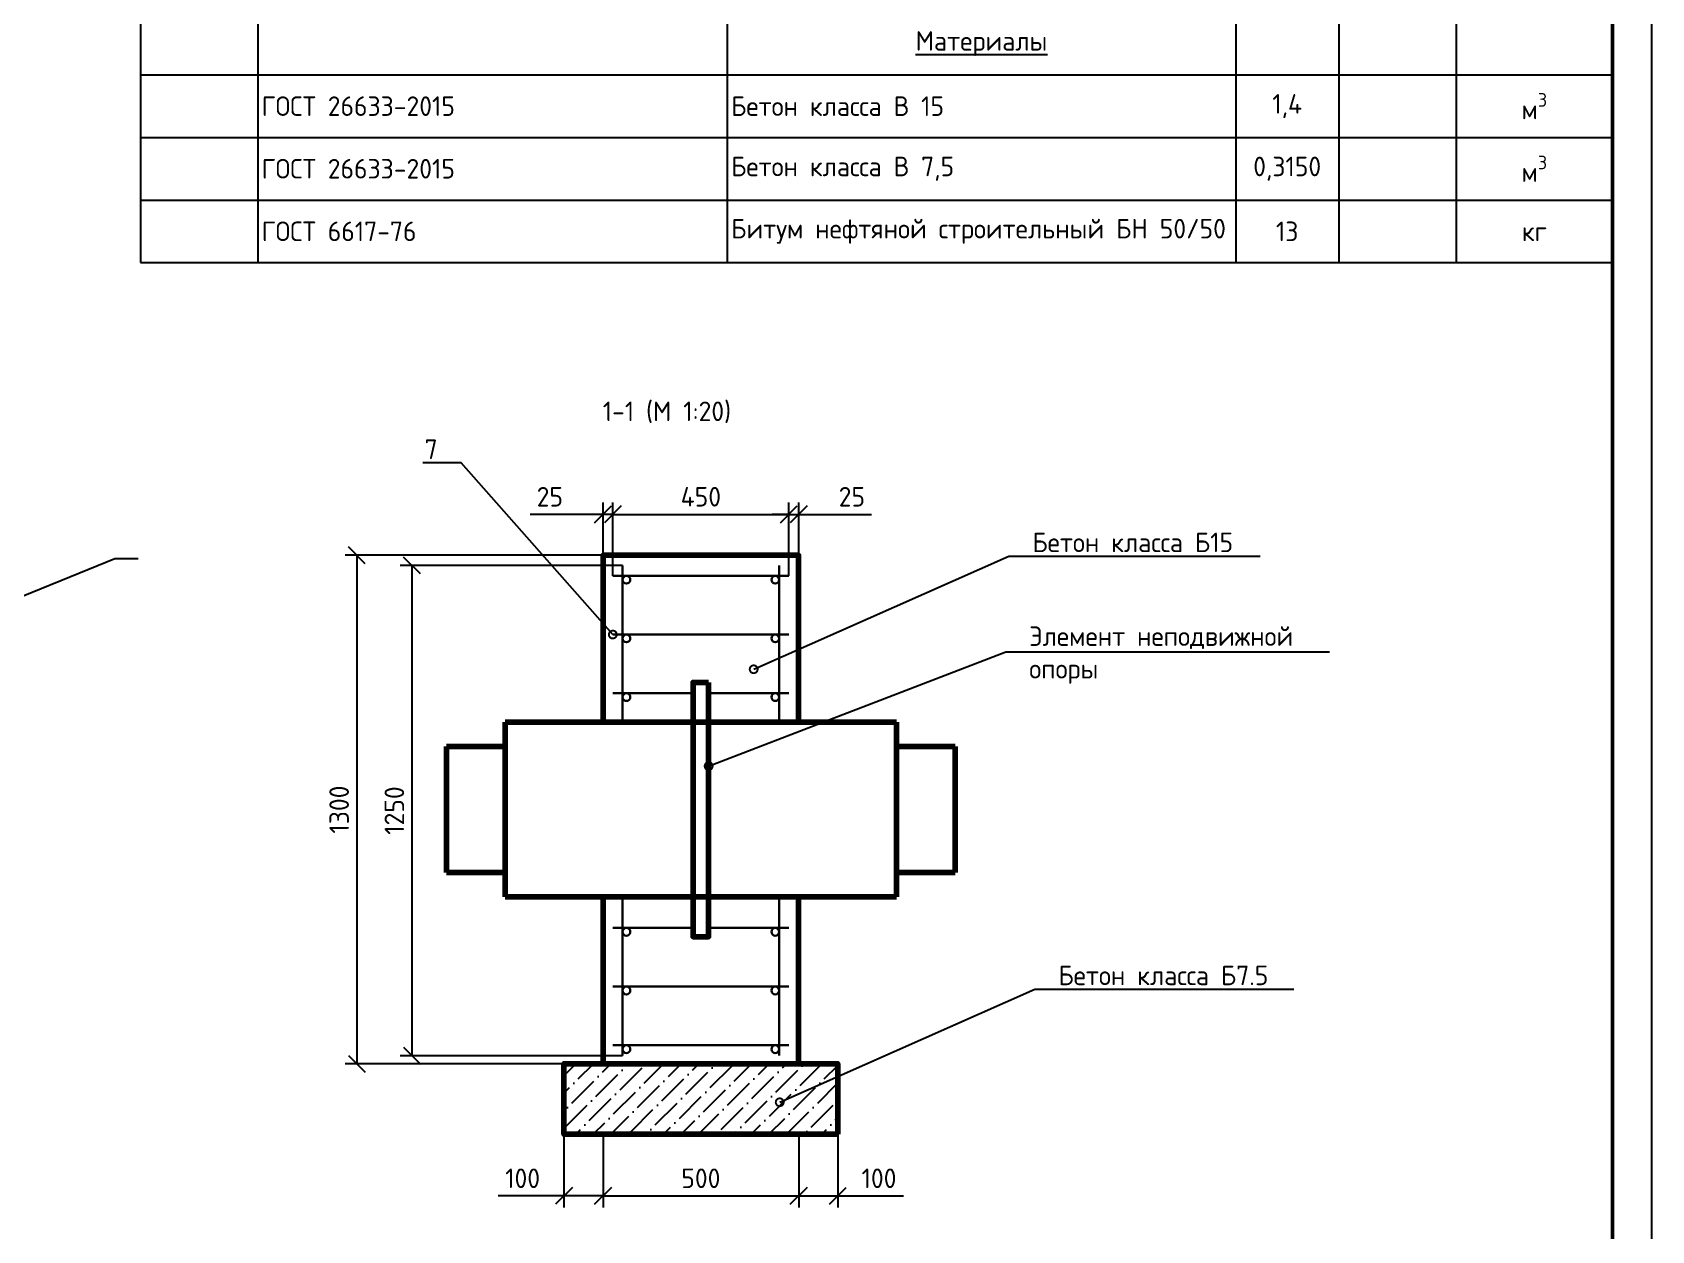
# Model space of a CAD drawing. Header units: metres. Extents: x 1563 to 4966, y -517 to 1463.
# Drawn here: x 2417.1 to 2624, y 898.9 to 1052 of the extents above; entities that cross this region are included whole.
import ezdxf
from ezdxf import colors
from ezdxf.entities.mleader import LeaderData, LeaderLine
from ezdxf.enums import TextEntityAlignment as Align
from ezdxf.math import Vec2, Vec3

# ---------------------------------------------------------------- set-up
doc = ezdxf.new("R2010")
doc.units = ezdxf.units.M
doc.layers.add('Форматы', color=7, linetype='Continuous')
doc.styles.add('GOST', font='GOST.shx', dxfattribs={"oblique": 15})
doc.styles.get("Standard").update_dxf_attribs({"font": 'GOST Common.ttf'})
doc.dimstyles.new('М 1 к 20', dxfattribs={"dimtxt": 3.5, "dimasz": 2.15, "dimexe": 1.5, "dimexo": 0, "dimgap": 1, "dimtad": 1, "dimdec": 0, "dimlfac": 20, "dimzin": 0, "dimdsep": 46, "dimtxsty": 'GOST', "dimblk": 'OBLIQUE', "dimcen": 5, "dimclrd": 256, "dimclre": 256, "dimclrt": 256, "dimazin": 2, "dimtm": 1e-09, "dimtfac": 1, "dimtdec": 0, "dimtmove": 0, "dimatfit": 3, "dimldrblk": 'NONE', "dimfxl": 1.25, "dimtolj": 1, "dimtzin": 0, "dimlwd": 25, "dimlwe": 25, "dimarcsym": 2})

# ---------------------------------------------------------------- blocks, each defined once
blk = doc.blocks.new('*T49')
at = {"color": 0, "lineweight": -2, "transparency": 16777216}
for p, q in [((0, -11), (188.15, -11)), ((0, -11), (0, -92.17)), ((15, -11), (15, -92.17)), ((75, -11), (75, -92.17)), ((140, -11), (140, -92.17)), ((153.15, -11), (153.15, -92.17)), ((168.15, -11), (168.15, -92.17)), ((188.15, -11), (188.15, -92.17)), ((0, -28.17), (188.15, -28.17)), ((0, -36.17), (188.15, -36.17)), ((0, -44.17), (188.15, -44.17)), ((0, -52.17), (188.15, -52.17)), ((0, -60.17), (188.15, -60.17)), ((0, -68.17), (188.15, -68.17)), ((0, -76.17), (188.15, -76.17)), ((0, -84.17), (188.15, -84.17)), ((0, -92.17), (188.15, -92.17))]:
    blk.add_line(p, q, dxfattribs=at)
at = {"layer": 'Defpoints', "color": 8, "linetype": 'ByBlock', "lineweight": 0, "transparency": 16777216}
for p, q in [((0, 0), (188.15, 0)), ((0, 0), (0, -11)), ((188.15, 0), (188.15, -11))]:
    blk.add_line(p, q, dxfattribs=at)
at = {"color": 7, "transparency": 16777216, "char_height": 2.5}
for s, insert, width, attachment_point in [('Спецификация материалов и изделий ', (94.07, -5.5), 185.1457, 5), ('Масса ед. кг.', (160.65, -19.58), 13, 5), ('Поз.', (7.5, -19.58), 12, 5), ('Обозначение', (45, -19.58), 57, 5), ('Наименование', (107.5, -19.58), 62, 5), ('Кол', (146.57, -19.58), 11.1457, 5), ('{\\T0.9;Примечание}', (178.15, -19.58), 17, 5), ('{\\LСтандартные изделия}', (107.5, -32.17), 61, 5), ('5', (7.5, -40.17), 14, 5), ('ГОСТ 10704-91/ГОСТ 10705-80', (17, -40.17), 56, 4), ('⌀ 10 А 400 L= 1250', (77, -40.17), 61, 4), ('18,00', (146.57, -40.17), 12.1457, 5), ('19.98', (160.65, -40.17), 14, 5), ('шт.', (178.15, -40.17), 19, 5), ('6', (7.5, -48.17), 14, 5), ('ТУ 2254-376-10480596-03', (17, -48.17), 56, 4), ('⌀ 10 А 400 L= 2650', (77, -48.17), 61, 4), ('18,00', (146.57, -48.17), 12.1457, 5), ('19.98', (160.65, -48.17), 14, 5), ('шт.', (178.15, -48.17), 19, 5), ('7', (7.5, -56.17), 14, 5), ('ТУ 5775-004-17045751-99', (17, -56.17), 56, 4), ('⌀ 10 А 400 L= 450', (77, -56.17), 61, 4), ('72,00', (146.57, -56.17), 12.1457, 5), ('79.92', (160.65, -56.17), 14, 5), ('шт.', (178.15, -56.17), 19, 5), ('{\\LМатериалы}', (107.5, -64.17), 61, 5), ('ГОСТ 26633-2015', (15.5, -72.17), 59, 4), ('Бетон класса В 15', (75.5, -72.17), 64, 4), ('1,4', (146.57, -72.17), 12.1457, 5)]:
    blk.add_mtext(s, dxfattribs=dict(at, insert=insert, width=width, attachment_point=attachment_point))
at = {"color": 0, "transparency": 16777216, "char_height": 2.5}
for s, insert, width, attachment_point in [('\\A1;м{\\H0.7x;\\S3^ ;}', (178.15, -72.17), 19, 5), ('Бетон класса В 7,5', (75.5, -80.17), 64, 4), ('0,3150', (146.57, -80.17), 12.1457, 5), ('\\A1;м{\\H0.7x;\\S3^ ;}', (178.15, -80.17), 19, 5), ('ГОСТ 26633-2015', (15.5, -80.17), 59, 4), ('ГОСТ 6617-76', (15.5, -88.17), 59, 4), ('\\A1;Битум нефтяной строительный БН {\\H1x;50/50 }', (75.5, -88.17), 64, 4), ('13', (146.57, -88.17), 12.1457, 5), ('кг', (178.15, -88.17), 19, 5)]:
    blk.add_mtext(s, dxfattribs=dict(at, insert=insert, width=width, attachment_point=attachment_point))
blk = doc.blocks.new('_Oblique')
at = {"color": 0, "linetype": 'ByBlock', "lineweight": -2}
blk.add_line((-0.5, -0.5), (0.5, 0.5), dxfattribs=at)
blk = doc.blocks.new('*D56')
at = {"lineweight": 25, "transparency": 16777216}
for p, q in [((2491.27, 982.55), (2491.27, 991.91)), ((2513.78, 982.55), (2513.78, 991.91)), ((2491.27, 990.41), (2513.78, 990.41))]:
    blk.add_line(p, q, dxfattribs=at)
at = {"layer": 'Defpoints', "color": 0, "lineweight": 50, "transparency": 16777216}
for p in [(2513.78, 990.41), (2491.27, 982.55), (2513.78, 982.55)]:
    blk.add_point(p, dxfattribs=at)
at = {"lineweight": 25, "transparency": 16777216, "xscale": 2.15, "yscale": 2.15, "zscale": 2.15, "rotation": 180}
blk.add_blockref('_Oblique', (2491.27, 990.41), dxfattribs=at)
at = {"lineweight": 25, "transparency": 16777216, "xscale": 2.15, "yscale": 2.15, "zscale": 2.15}
blk.add_blockref('_Oblique', (2513.78, 990.41), dxfattribs=at)
at = {"transparency": 16777216, "insert": (2502.53, 992.66), "char_height": 2.5, "attachment_point": 5}
blk.add_mtext('\\A1;450', dxfattribs=at)
blk = doc.blocks.new('_None')
blk = doc.blocks.new('*D57')
at = {"lineweight": 25, "transparency": 16777216}
for p, q in [((2513.78, 982.55), (2513.78, 991.91)), ((2515.03, 982.55), (2515.03, 991.91)), ((2513.78, 990.41), (2511.63, 990.41)), ((2513.78, 990.41), (2515.03, 990.41)), ((2515.03, 990.41), (2524.33, 990.41))]:
    blk.add_line(p, q, dxfattribs=at)
at = {"layer": 'Defpoints', "color": 0, "lineweight": 50, "transparency": 16777216}
for p in [(2515.03, 990.41), (2513.78, 982.55), (2515.03, 982.55)]:
    blk.add_point(p, dxfattribs=at)
at = {"lineweight": 25, "transparency": 16777216, "xscale": 2.15, "yscale": 2.15, "zscale": 2.15}
blk.add_blockref('_Oblique', (2513.78, 990.41), dxfattribs=at)
at = {"lineweight": 25, "transparency": 16777216, "xscale": 2.15, "yscale": 2.15, "zscale": 2.15, "rotation": 180}
blk.add_blockref('_Oblique', (2515.03, 990.41), dxfattribs=at)
at = {"transparency": 16777216, "insert": (2521.83, 992.66), "char_height": 2.5, "attachment_point": 5}
blk.add_mtext('\\A1;25', dxfattribs=at)
blk = doc.blocks.new('*D58')
at = {"lineweight": 25, "transparency": 16777216}
for p, q in [((2490.03, 982.55), (2490.03, 991.91)), ((2491.27, 982.55), (2491.27, 991.91)), ((2490.03, 990.41), (2480.73, 990.41)), ((2491.27, 990.41), (2490.03, 990.41)), ((2491.27, 990.41), (2493.42, 990.41))]:
    blk.add_line(p, q, dxfattribs=at)
at = {"layer": 'Defpoints', "color": 0, "lineweight": 50, "transparency": 16777216}
for p in [(2490.03, 990.41), (2490.03, 982.55), (2491.27, 982.55)]:
    blk.add_point(p, dxfattribs=at)
at = {"lineweight": 25, "transparency": 16777216, "xscale": 2.15, "yscale": 2.15, "zscale": 2.15}
blk.add_blockref('_Oblique', (2490.03, 990.41), dxfattribs=at)
at = {"lineweight": 25, "transparency": 16777216, "xscale": 2.15, "yscale": 2.15, "zscale": 2.15, "rotation": 180}
blk.add_blockref('_Oblique', (2491.27, 990.41), dxfattribs=at)
at = {"transparency": 16777216, "insert": (2483.23, 992.66), "char_height": 2.5, "attachment_point": 5}
blk.add_mtext('\\A1;25', dxfattribs=at)
blk = doc.blocks.new('*D59')
at = {"lineweight": 25, "transparency": 16777216}
for p, q in [((2490.03, 985.18), (2457.05, 985.18)), ((2458.55, 985.18), (2458.55, 920.18)), ((2490.03, 920.18), (2457.05, 920.18))]:
    blk.add_line(p, q, dxfattribs=at)
at = {"layer": 'Defpoints', "color": 0, "lineweight": 50, "transparency": 16777216}
for p in [(2490.03, 985.18), (2458.55, 920.18), (2490.03, 920.18)]:
    blk.add_point(p, dxfattribs=at)
at = {"lineweight": 25, "transparency": 16777216, "xscale": 2.15, "yscale": 2.15, "zscale": 2.15}
for p, rotation in [((2458.55, 985.18), 90), ((2458.55, 920.18), 270)]:
    blk.add_blockref('_Oblique', p, dxfattribs=dict(at, rotation=rotation))
at = {"transparency": 16777216, "insert": (2456.3, 952.68), "char_height": 2.5, "attachment_point": 5, "rotation": 90}
blk.add_mtext('\\A1;1300', dxfattribs=at)
blk = doc.blocks.new('*D60')
at = {"lineweight": 25, "transparency": 16777216}
for p, q in [((2492.52, 983.87), (2464.11, 983.87)), ((2465.61, 983.87), (2465.61, 921.22)), ((2492.52, 921.22), (2464.11, 921.22))]:
    blk.add_line(p, q, dxfattribs=at)
at = {"layer": 'Defpoints', "color": 0, "lineweight": 50, "transparency": 16777216}
for p in [(2492.52, 983.87), (2465.61, 921.22), (2492.52, 921.22)]:
    blk.add_point(p, dxfattribs=at)
at = {"lineweight": 25, "transparency": 16777216, "xscale": 2.15, "yscale": 2.15, "zscale": 2.15}
for p, rotation in [((2465.61, 983.87), 90), ((2465.61, 921.22), 270)]:
    blk.add_blockref('_Oblique', p, dxfattribs=dict(at, rotation=rotation))
at = {"transparency": 16777216, "insert": (2463.36, 952.55), "char_height": 2.5, "attachment_point": 5, "rotation": 90}
blk.add_mtext('\\A1;1250', dxfattribs=at)
blk = doc.blocks.new('*D53')
at = {"lineweight": 25, "transparency": 16777216}
for p, q in [((2490.03, 911.18), (2490.03, 901.8)), ((2515.03, 911.18), (2515.03, 901.8)), ((2490.03, 903.3), (2515.03, 903.3))]:
    blk.add_line(p, q, dxfattribs=at)
at = {"layer": 'Defpoints', "color": 0, "lineweight": 50, "transparency": 16777216}
for p in [(2490.03, 911.18), (2515.03, 911.18), (2515.03, 903.3)]:
    blk.add_point(p, dxfattribs=at)
at = {"lineweight": 25, "transparency": 16777216, "xscale": 2.15, "yscale": 2.15, "zscale": 2.15, "rotation": 180}
blk.add_blockref('_Oblique', (2490.03, 903.3), dxfattribs=at)
at = {"lineweight": 25, "transparency": 16777216, "xscale": 2.15, "yscale": 2.15, "zscale": 2.15}
blk.add_blockref('_Oblique', (2515.03, 903.3), dxfattribs=at)
at = {"transparency": 16777216, "insert": (2502.53, 905.55), "char_height": 2.5, "attachment_point": 5}
blk.add_mtext('\\A1;500', dxfattribs=at)
blk = doc.blocks.new('*D68')
at = {"lineweight": 25, "transparency": 16777216}
for p, q in [((2515.03, 911.18), (2515.03, 901.8)), ((2520.03, 911.18), (2520.03, 901.8)), ((2515.03, 903.3), (2520.03, 903.3)), ((2520.03, 903.3), (2528.43, 903.3))]:
    blk.add_line(p, q, dxfattribs=at)
at = {"layer": 'Defpoints', "color": 0, "lineweight": 50, "transparency": 16777216}
for p in [(2515.03, 911.18), (2520.03, 911.18), (2520.03, 903.3)]:
    blk.add_point(p, dxfattribs=at)
at = {"lineweight": 25, "transparency": 16777216, "xscale": 2.15, "yscale": 2.15, "zscale": 2.15, "rotation": 180}
blk.add_blockref('_Oblique', (2515.03, 903.3), dxfattribs=at)
at = {"lineweight": 25, "transparency": 16777216, "xscale": 2.15, "yscale": 2.15, "zscale": 2.15}
blk.add_blockref('_Oblique', (2520.03, 903.3), dxfattribs=at)
at = {"transparency": 16777216, "insert": (2525.3, 905.55), "char_height": 2.5, "attachment_point": 5}
blk.add_mtext('\\A1;100', dxfattribs=at)
blk = doc.blocks.new('*D69')
at = {"lineweight": 25, "transparency": 16777216}
for p, q in [((2485.03, 911.18), (2485.03, 901.8)), ((2490.03, 911.18), (2490.03, 901.8)), ((2485.03, 903.3), (2476.63, 903.3)), ((2490.03, 903.3), (2485.03, 903.3))]:
    blk.add_line(p, q, dxfattribs=at)
at = {"layer": 'Defpoints', "color": 0, "lineweight": 50, "transparency": 16777216}
for p in [(2485.03, 911.18), (2490.03, 911.18), (2485.03, 903.3)]:
    blk.add_point(p, dxfattribs=at)
at = {"lineweight": 25, "transparency": 16777216, "xscale": 2.15, "yscale": 2.15, "zscale": 2.15, "rotation": 180}
blk.add_blockref('_Oblique', (2485.03, 903.3), dxfattribs=at)
at = {"lineweight": 25, "transparency": 16777216, "xscale": 2.15, "yscale": 2.15, "zscale": 2.15}
blk.add_blockref('_Oblique', (2490.03, 903.3), dxfattribs=at)
at = {"transparency": 16777216, "insert": (2479.75, 905.55), "char_height": 2.5, "attachment_point": 5}
blk.add_mtext('\\A1;100', dxfattribs=at)
blk = doc.blocks.new('_DotSmall')
at = {"color": 0, "linetype": 'ByBlock', "const_width": 0.5}
blk.add_lwpolyline([(-0.0625, 0, 1), (0.0625, 0, 1)], format="xyb", close=True, dxfattribs=at)
blk = doc.blocks.new('*U319')
blk.add_lwpolyline([(0, 0), (420, 0), (420, -297), (0, -297)], close=True)
at = {"const_width": 0.5}
blk.add_lwpolyline([(20, -5), (415, -5), (415, -292), (20, -292)], close=True, dxfattribs=at)
blk.add_attdef('РАЗРАБОТАЛ', text='', height=2.5).set_placement((250.5, -264.22), align=Align.MIDDLE_LEFT)
at = {"flags": 8}
for tag, height, p in [('ДАТА', 2.5, (290.07, -264.4)), ('ЛИСТ', 3, (386.39, -271.92)), ('ЛИСТОВ', 3, (403.89, -271.92)), ('ФОРМАТ', 3, (380.97, -294.75))]:
    blk.add_attdef(tag, text='', height=height, dxfattribs=at).set_placement(p, align=Align.MIDDLE_CENTER)
blk.add_attdef('ПРОВЕРИЛ', (250.75, -270.73), '', height=2.5)
at = {"lineweight": 30, "flags": 104}
for tag, p in [('ТЕПЛОВЫЕ_СЕТИ', (330, -269.5)), ('ИМЯ_ЧЕРТЕЖА', (330, -284.5))]:
    blk.add_attdef(tag, text='', height=3, dxfattribs=at).set_placement(p, align=Align.MIDDLE_CENTER)

msp = doc.modelspace()

# ---------------------------------------------------------------- hatches: boundary and pattern name
h = msp.add_hatch()
h.set_pattern_fill('ANSI36', scale=0.5)
h.set_pattern_definition([(45, (692.5, -171.1598), (0.841899, 3.086963), [3.96875, -0.79375, 0, -0.79375])])
h.paths.add_polyline_path([(2520.0265, 911.1823), (2520.0265, 920.1823), (2485.0265, 920.1823), (2485.0265, 911.1823)])

# ---------------------------------------------------------------- linework, layer by layer
at = {"lineweight": 30}
for p, q in [((2492.5244, 982.5461), (2492.5244, 983.8685)), ((2512.5286, 982.5461), (2512.5286, 983.8685)), ((2491.2744, 982.5461), (2492.5244, 982.5461)), ((2492.5244, 982.5461), (2512.5286, 982.5461)), ((2492.5244, 963.846), (2492.5244, 982.5461)), ((2513.7786, 982.5461), (2512.5286, 982.5461)), ((2512.5286, 963.846), (2512.5286, 982.5461)), ((2491.2744, 975.0461), (2513.7786, 975.0461)), ((2491.2744, 967.5461), (2501.5265, 967.5461)), ((2503.5265, 967.5461), (2513.7786, 967.5461)), ((2492.5244, 922.5461), (2492.5244, 941.5186)), ((2512.5286, 922.5461), (2512.5286, 941.5186)), ((2491.2744, 937.5461), (2501.5265, 937.5461)), ((2503.5265, 937.5461), (2513.7786, 937.5461)), ((2491.2744, 930.0461), (2513.7786, 930.0461)), ((2491.2744, 922.5461), (2492.5244, 922.5461)), ((2491.2744, 922.5461), (2513.7786, 922.5461)), ((2492.5244, 922.5461), (2492.5244, 921.2236)), ((2513.7786, 922.5461), (2512.5286, 922.5461)), ((2512.5286, 922.5461), (2512.5286, 921.2236))]:
    msp.add_line(p, q, dxfattribs=at)
at = {"lineweight": 90}
for p, q in [((2482.5265, 963.846), (2477.5265, 963.846)), ((2477.5265, 963.846), (2477.5265, 941.5186)), ((2490.0265, 963.846), (2482.5265, 963.846)), ((2490.0265, 963.846), (2515.0265, 963.846)), ((2515.0265, 963.846), (2522.5265, 963.846)), ((2522.5265, 963.846), (2527.5265, 963.846)), ((2527.5265, 963.846), (2527.5265, 941.5186)), ((2470.0265, 960.721), (2470.0265, 944.6436)), ((2470.0265, 960.721), (2477.5265, 960.721)), ((2535.0265, 960.721), (2527.5265, 960.721)), ((2535.0265, 960.721), (2535.0265, 944.6436)), ((2470.0265, 944.6436), (2477.5265, 944.6436)), ((2535.0265, 944.6436), (2527.5265, 944.6436)), ((2477.5265, 941.5186), (2490.0265, 941.5186)), ((2490.0265, 941.5186), (2515.0265, 941.5186)), ((2527.5265, 941.5186), (2515.0265, 941.5186))]:
    msp.add_line(p, q, dxfattribs=at)
for points in [[(2515.0265, 963.846), (2515.0265, 985.1823), (2490.0265, 985.1823), (2490.0265, 963.846)], [(2490.0265, 941.5186), (2490.0265, 920.1823), (2515.0265, 920.1823), (2515.0265, 941.5186)]]:
    msp.add_lwpolyline(points, dxfattribs=at)
for points in [[(2503.5265, 968.9323), (2501.5265, 968.9323), (2501.5265, 936.4323), (2503.5265, 936.4323)], [(2520.0265, 911.1823), (2485.0265, 911.1823), (2485.0265, 920.1823), (2520.0265, 920.1823)]]:
    msp.add_lwpolyline(points, close=True, dxfattribs=at)
at = {"lineweight": 30}
for centre in [(2493.0185, 982.052), (2512.0346, 982.052), (2493.0185, 974.552), (2512.0346, 974.552), (2493.0185, 967.052), (2512.0346, 967.052), (2493.0185, 937.052), (2512.0346, 937.052), (2493.0185, 929.552), (2512.0346, 929.552), (2493.0185, 922.052), (2512.0346, 922.052)]:
    msp.add_circle(centre, 0.4941, dxfattribs=at)

# ---------------------------------------------------------------- block references
msp.add_blockref('*T49', (2430.8955, 1114.7546))

# ---------------------------------------------------------------- texts
at = {"insert": (2489.9903, 1004.8313), "char_height": 2.5, "attachment_point": 1, "bg_fill": 3, "box_fill_scale": 1.5, "bg_fill_color": 256, "bg_fill_transparency": 0}
msp.add_mtext_dynamic_manual_height_columns('1-1 (М 1:20)', width=32.903683, gutter_width=1, heights=[0], dxfattribs=at)

# ---------------------------------------------------------------- dimensions: what is measured, and where the dimension line sits
for base, p1, p2, picture, middle in [((2490.0265, 990.4066), (2491.2744, 982.5461), (2490.0265, 982.5461), '*D58', (2483.2265, 992.6566)), ((2513.7786, 990.4066), (2491.2744, 982.5461), (2513.7786, 982.5461), '*D56', (2502.5265, 992.6566)), ((2515.0265, 990.4066), (2513.7786, 982.5461), (2515.0265, 982.5461), '*D57', (2521.8265, 992.6566)), ((2485.0265, 903.299), (2490.0265, 911.1823), (2485.0265, 911.1823), '*D69', (2479.7515, 905.549)), ((2515.0265, 903.299), (2490.0265, 911.1823), (2515.0265, 911.1823), '*D53', (2502.5265, 905.549)), ((2520.0265, 903.299), (2515.0265, 911.1823), (2520.0265, 911.1823), '*D68', (2525.3015, 905.549))]:
    dim = msp.add_linear_dim(base=base, p1=p1, p2=p2, dimstyle='М 1 к 20', override={"dimtxt": 2.5, "dimtxsty": 'Standard'})
    dim.commit()
    dim.dimension.update_dxf_attribs({"geometry": picture, "text_midpoint": middle})
dim = msp.add_linear_dim(base=(2458.5521, 920.1823), p1=(2490.0265, 985.1823), p2=(2490.0265, 920.1823), angle=90, dimstyle='М 1 к 20', override={"dimtxt": 2.5, "dimtxsty": 'Standard'})
dim.commit()
dim.dimension.update_dxf_attribs({"geometry": '*D59', "text_midpoint": (2456.3021, 952.6823)})
dim = msp.add_linear_dim(base=(2465.6067, 921.2236), p1=(2492.5244, 983.8685), p2=(2492.5244, 921.2236), angle=90, text='1250', dimstyle='М 1 к 20', override={"dimtxt": 2.5, "dimtxsty": 'Standard'})
dim.commit()
dim.dimension.update_dxf_attribs({"geometry": '*D60', "text_midpoint": (2463.3567, 952.5461)})

# ---------------------------------------------------------------- leaders
ml = msp.add_multileader_mtext('Standard')
ml.set_content('7', color=256)
ml.set_leader_properties()
ml.set_arrow_properties(name='DOTSMALL')
ml.build(insert=Vec2(0, 0))
ml.multileader.update_dxf_attribs({"text_left_attachment_type": 5, "text_right_attachment_type": 5, "dogleg_length": 1, "arrow_head_size": 2})
ctx = ml.context
ctx.base_point, ctx.char_height, ctx.arrow_head_size, ctx.plane_origin = Vec3(2464.8913, 996.9868), 2.5, 2, Vec3(2494.5482, 1027.2236)
ctx.left_attachment, ctx.right_attachment, ctx.text_align_type = 5, 5, 2
notes = []
notes.append((ctx, [(1, (1, 1, 0), (2471.8913, 996.9868), (-1, 0), 1, [(0, [(2491.2744, 975.0461)], 0, [])])]))
ctx.mtext.insert, ctx.mtext.alignment, ctx.mtext.flow_direction = Vec3(2468.8913, 999.9868), 3, 5
ml = msp.add_multileader_mtext('Standard')
ml.set_content('', color=256)
ml.set_leader_properties()
ml.set_arrow_properties(name='DOTSMALL')
ml.build(insert=Vec2(0, 0))
ml.multileader.update_dxf_attribs({"text_left_attachment_type": 5, "text_right_attachment_type": 5, "dogleg_length": 1, "arrow_head_size": 2})
ctx = ml.context
ctx.base_point, ctx.char_height, ctx.arrow_head_size, ctx.plane_origin = Vec3(2428.6207, 984.7601), 2.5, 2, Vec3(2458.0276, 1014.9969)
ctx.left_attachment, ctx.right_attachment = 5, 5
notes.append((ctx, [(0, (1, 1, 0), (2427.6207, 984.7601), (1, 0), 1, [(0, [(2392.3817, 970.468)], 0, [])])]))
ctx.mtext.insert, ctx.mtext.flow_direction = Vec3(2430.6207, 987.7601), 5
ml = msp.add_multileader_mtext('Standard')
ml.set_content('Бетон класса Б15', color=256)
ml.set_leader_properties()
ml.set_arrow_properties(name='DOTSMALL')
ml.build(insert=Vec2(0, 0))
ml.multileader.update_dxf_attribs({"text_left_attachment_type": 6, "text_right_attachment_type": 6, "dogleg_length": 1, "arrow_head_size": 2})
ctx = ml.context
ctx.base_point, ctx.char_height, ctx.arrow_head_size, ctx.plane_origin = Vec3(2542.9002, 985.0782), 2.5, 2, Vec3(2423.6877, 1021.1021)
ctx.left_attachment, ctx.right_attachment = 6, 6
notes.append((ctx, [(1, (1, 1, 0), (2541.9002, 985.0782), (1, 0), 1, [(0, [(2509.2809, 970.6086)], 0, [])])]))
ctx.mtext.insert, ctx.mtext.width, ctx.mtext.flow_direction = Vec3(2544.9002, 988.0782), 37.991412, 5
ml = msp.add_multileader_mtext('Standard')
ml.set_content('Элемент неподвижной опоры', color=256)
ml.set_leader_properties()
ml.set_arrow_properties(name='DOTSMALL')
ml.build(insert=Vec2(0, 0))
ml.multileader.update_dxf_attribs({"text_left_attachment_type": 6, "text_right_attachment_type": 6, "dogleg_length": 1, "arrow_head_size": 2})
ctx = ml.context
ctx.base_point, ctx.char_height, ctx.arrow_head_size, ctx.plane_origin = Vec3(2542.4968, 972.8425), 2.5, 2, Vec3(2423.2843, 1008.8664)
ctx.left_attachment, ctx.right_attachment = 6, 6
notes.append((ctx, [(1, (1, 1, 0), (2541.4968, 972.8425), (1, 0), 1, [(0, [(2503.5265, 958.2288)], 0, [])])]))
ctx.mtext.insert, ctx.mtext.width, ctx.mtext.flow_direction = Vec3(2544.4968, 976.0925), 37.991412, 5
ml = msp.add_multileader_mtext('Standard')
ml.set_content('Бетон класса Б7.5', color=256)
ml.set_leader_properties()
ml.set_arrow_properties(name='DOTSMALL')
ml.build(insert=Vec2(0, 0))
ml.multileader.update_dxf_attribs({"text_left_attachment_type": 6, "text_right_attachment_type": 6, "dogleg_length": 1, "arrow_head_size": 2})
ctx = ml.context
ctx.base_point, ctx.char_height, ctx.arrow_head_size, ctx.plane_origin = Vec3(2546.2259, 929.7339), 2.5, 2, Vec3(2427.0134, 965.7578)
ctx.left_attachment, ctx.right_attachment = 6, 6
notes.append((ctx, [(1, (1, 1, 0), (2545.2259, 929.7339), (1, 0), 1, [(0, [(2512.6066, 915.2642)], 0, [])])]))
ctx.mtext.insert, ctx.mtext.width, ctx.mtext.flow_direction = Vec3(2548.2259, 932.7339), 30.116186, 5
for ctx, leaders in notes:
    for number, flags, end, landing, length, lines in leaders:
        leader = LeaderData()
        leader.index, (leader.has_last_leader_line, leader.has_dogleg_vector, leader.attachment_direction) = number, flags
        leader.last_leader_point, leader.dogleg_vector, leader.dogleg_length = Vec3(end), Vec3(landing), length
        for number, points, colour, breaks in lines:
            line = LeaderLine()
            line.index, line.vertices, line.color, line.breaks = number, Vec3.list(points), colors.encode_raw_color(colour), breaks
            leader.lines.append(line)
        ctx.leaders.append(leader)

# ---------------------------------------------------------------- next in the draw order: block references
at = {"layer": 'Форматы'}
msp.add_blockref('*U319', (2204.0412, 1119.7546), dxfattribs=at)

doc.saveas('drawing.dxf')
